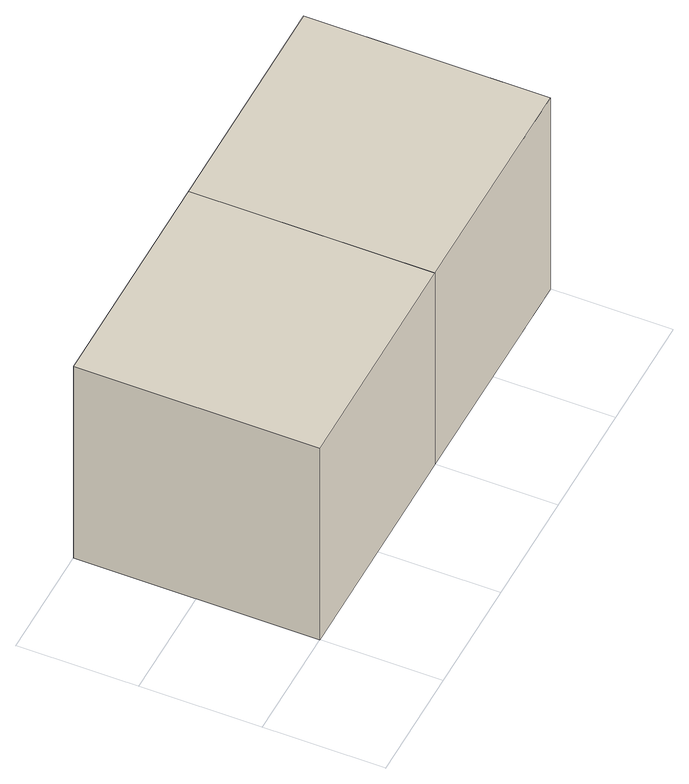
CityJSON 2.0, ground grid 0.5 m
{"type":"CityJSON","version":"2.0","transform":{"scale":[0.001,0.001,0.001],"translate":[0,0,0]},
"CityObjects":{
"building1":{"type":"Building","attributes":{"roofType":"pointy","class":"22","+noise-buildingReflectionCorrection":{"value":4.12,"uom":"dB"},"+noise-buildingLNightMax":{"value":43.12,"uom":"dB"}},"geometry":[{"type":"Solid","lod":"2","boundaries":[[[[0,1,2,3]],[[4,5,6,7]],[[0,3,5,4]],[[3,2,6,5]],[[2,1,7,6]],[[1,0,4,7]]]]}]},
"cityfurniture1":{"type":"CityFurniture","geometry":[{"type":"Solid","lod":"2","boundaries":[[[[0,1,2,3]],[[4,5,6,7]],[[0,3,5,4]],[[3,2,6,5]],[[2,1,7,6]],[[1,0,4,7]]]]}]},
"building2":{"type":"Building","geometry":[{"type":"Solid","lod":"2","boundaries":[[[[3,2,8,9]],[[5,10,11,6]],[[3,9,10,5]],[[9,8,11,10]],[[8,2,6,11]],[[2,3,5,6]]]]}]}
},
"vertices":[
[0,0,0],[0,1000,0],[1000,1000,0],[1000,0,0],[0,0,1000],[1000,0,1000],[1000,1000,1000],[0,1000,1000],
[2000,1000,0],[2000,0,0],[2000,0,1000],[2000,1000,1000]
]}
